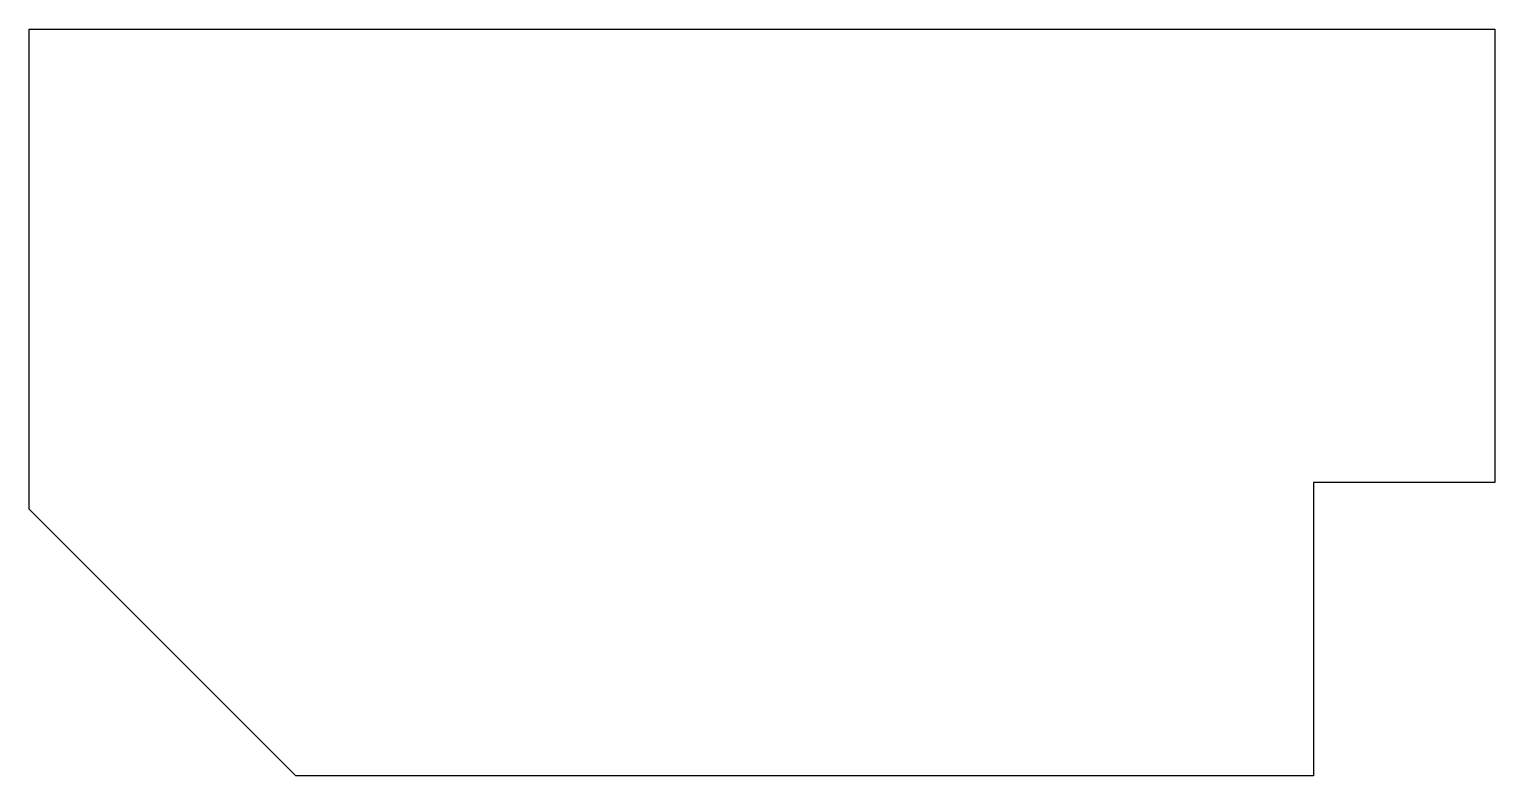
# Model space of a CAD drawing. Extents: x 0 to 55, y 0 to 28.
import ezdxf

# ---------------------------------------------------------------- set-up
doc = ezdxf.new("R2010")
doc.units = 0
doc.layers.get('0').update_dxf_attribs({"linetype": 'continuous'})

# ---------------------------------------------------------------- blocks, each defined once
blk = doc.blocks.new('PAD')
at = {"color": 8}
for p, q in [((0, 10), (0, 28)), ((0, 28), (55, 28)), ((55, 28), (55, 11)), ((55, 11), (48.2, 11)), ((48.2, 11), (48.2, 0)), ((10, 0), (0, 10)), ((48.2, 0), (10, 0))]:
    blk.add_line(p, q, dxfattribs=at)

msp = doc.modelspace()

# ---------------------------------------------------------------- block references
at = {"color": 8}
msp.add_blockref('PAD', (0, 0), dxfattribs=at)

doc.saveas('drawing.dxf')
